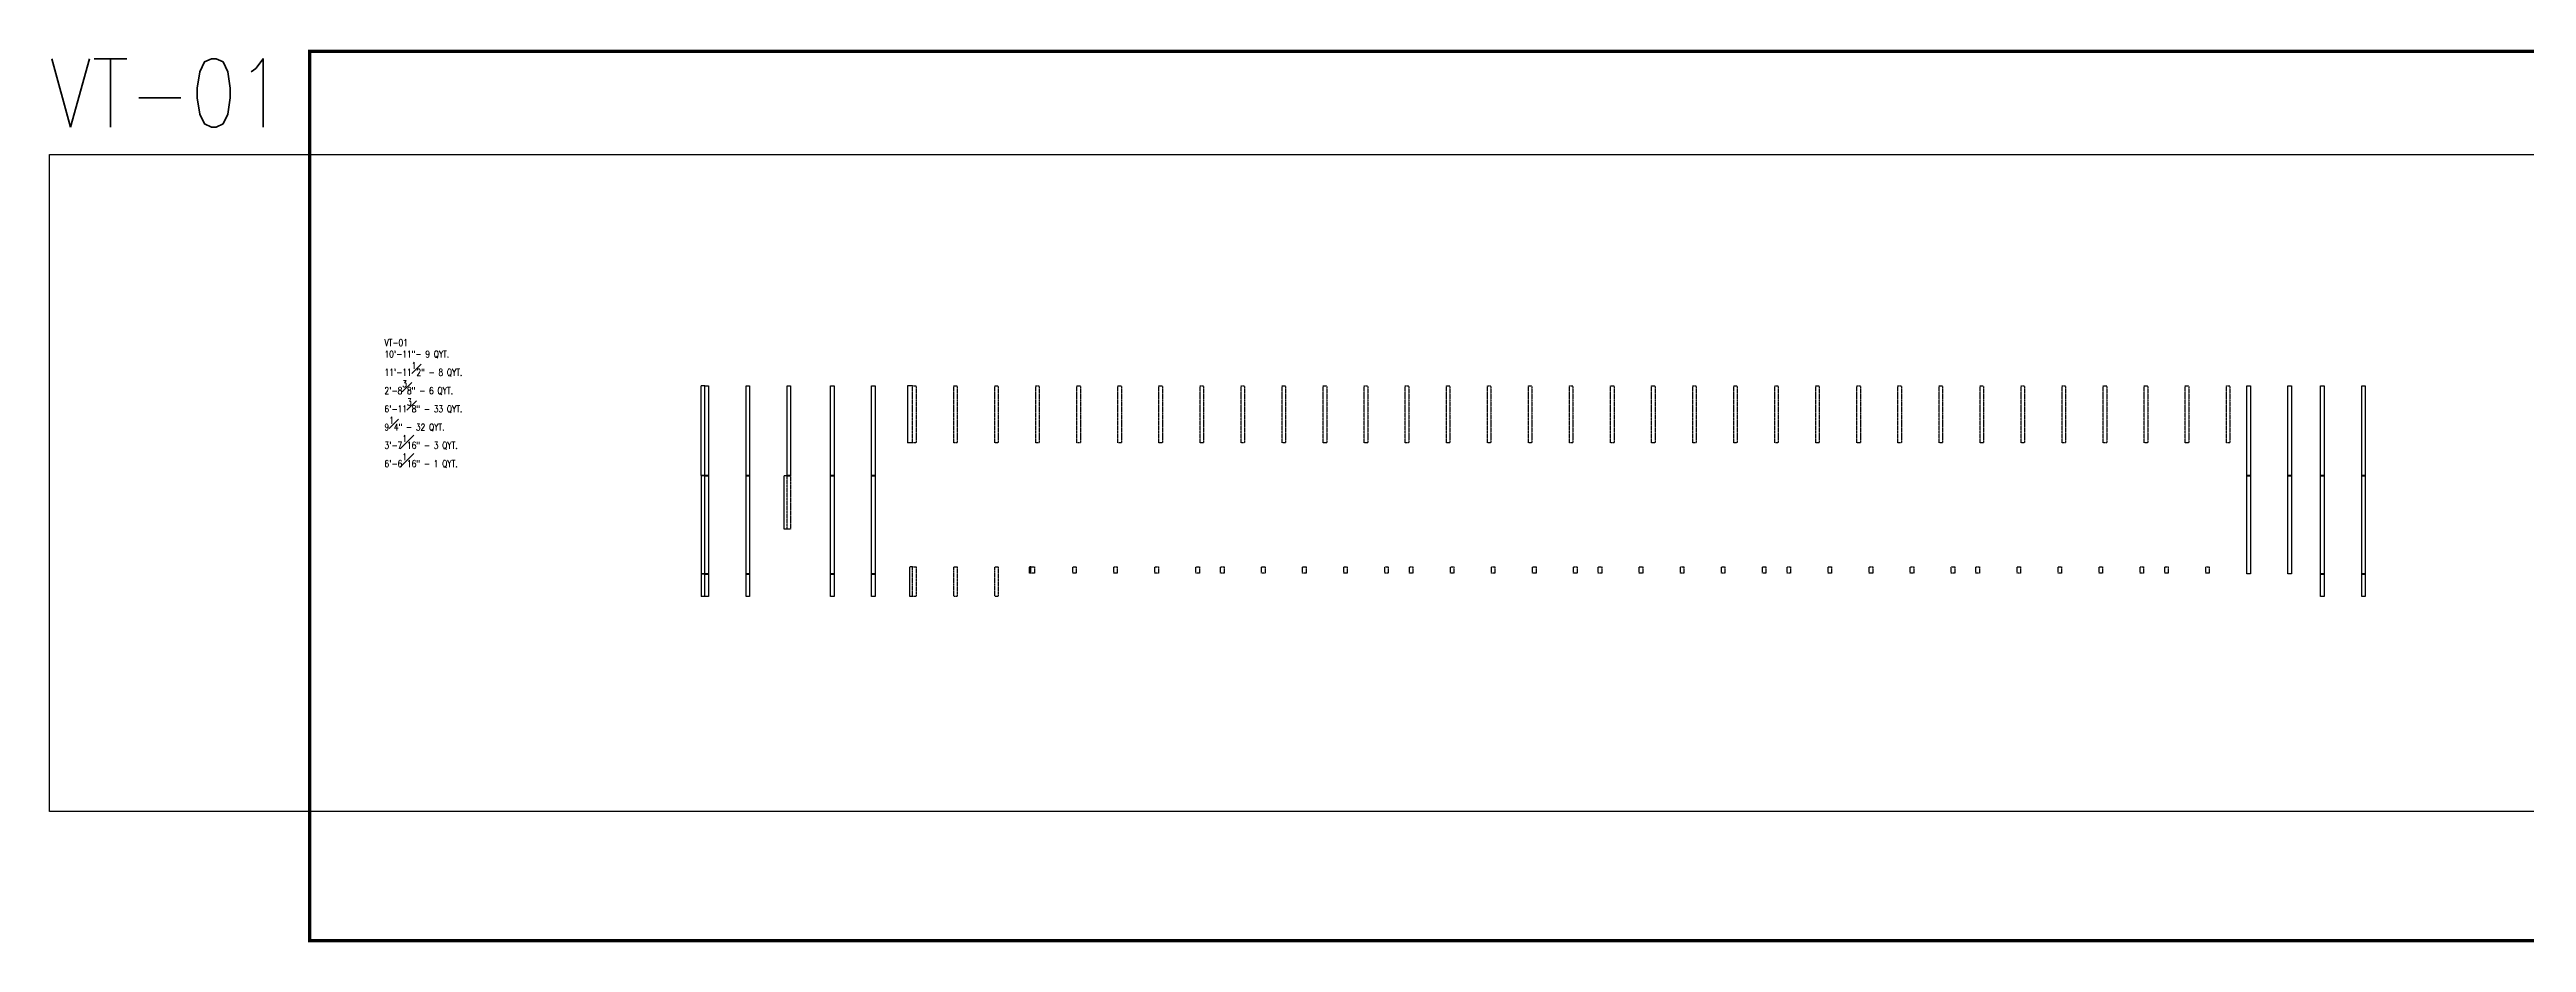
# Model space of a CAD drawing. Header units: inches. Extents: x 0 to 14480, y -2 to 5034.
# Drawn here: x 0 to 3620, y -2 to 1302 of the extents above; entities that cross this region are included whole.
import ezdxf

# ---------------------------------------------------------------- set-up
doc = ezdxf.new("R2010")
doc.units = ezdxf.units.IN
doc.header["$MEASUREMENT"] = 0
doc.linetypes.add('NBK_Hidden', pattern=[0.125, 0.083333, -0.041667])
doc.layers.add('!Extrusion', color=140, linetype='Continuous', lineweight=25)
doc.layers.add('0 @ 1', color=7, linetype='Continuous')
doc.styles.add('Romans', font='romans.shx', dxfattribs={"width": 0.8})
doc.dimstyles.new('NBK$0', dxfattribs={"dimtxt": 0.0625, "dimasz": 0.046875, "dimexe": 0, "dimexo": 0.03125, "dimgap": 0.03, "dimtad": 3, "dimdec": 4, "dimzin": 3, "dimdsep": 46, "dimlunit": 4, "dimtxsty": 'Romans', "dimblk": 'DOT', "dimblk1": 'DOT', "dimblk2": 'DOT', "dimcen": 0, "dimazin": 2, "dimtfac": 0.8, "dimtdec": 4, "dimtmove": 2, "dimatfit": 2, "dimfxl": 1, "dimtfill": 1, "dimfrac": 1, "dimtolj": 1, "dimtzin": 0, "dimarcsym": 1})

# ---------------------------------------------------------------- blocks, each defined once
blk = doc.blocks.new('_Dot')
at = {"color": 0, "linetype": 'ByBlock', "lineweight": -2}
blk.add_line((-0.5, 0), (-1, 0), dxfattribs=at)
at = {"color": 0, "linetype": 'ByBlock', "const_width": 0.5}
blk.add_lwpolyline([(-0.25, 0, 1), (0.25, 0, 1)], format="xyb", close=True, dxfattribs=at)
blk = doc.blocks.new('*D377')
at = {"layer": '0 @ 1', "color": 0, "lineweight": -2}
for p, q in [((5.6, 32.3), (0, 32.3)), ((0, 32.3), (0, 0)), ((5.6, 0), (0, 0))]:
    blk.add_line(p, q, dxfattribs=at)
at = {"layer": 'Defpoints', "color": 0}
for p in [(5.6, 32.3), (0, 0), (5.6, 0)]:
    blk.add_point(p, dxfattribs=at)
at = {"layer": '0 @ 1', "color": 0, "lineweight": -2, "xscale": 0.046875, "yscale": 0.046875, "zscale": 0.046875}
for p, rotation in [((0, 32.3), 90), ((0, 0), 270)]:
    blk.add_blockref('_Dot', p, dxfattribs=dict(at, rotation=rotation))
at = {"layer": '0 @ 1', "color": 0, "char_height": 0.0625, "attachment_point": 5, "rotation": 90, "style": 'Romans'}
for s, insert in [('\\A1;2\'-8{\\H0.800000x;\\S3#8;}"', (-0.1, 16.2)), ('\\A1;[823]', (0.1, 16.2))]:
    blk.add_mtext(s, dxfattribs=dict(at, insert=insert))
blk = doc.blocks.new('*D378')
at = {"layer": '0 @ 1', "color": 0, "lineweight": -2}
for p, q in [((482, 43), (479.7, 43)), ((479.7, 33.8), (479.7, 42.9)), ((482, 33.7), (479.7, 33.7))]:
    blk.add_line(p, q, dxfattribs=at)
at = {"layer": 'Defpoints', "color": 0}
for p in [(479.7, 43), (482, 43), (482, 33.7)]:
    blk.add_point(p, dxfattribs=at)
at = {"layer": '0 @ 1', "color": 0, "lineweight": -2, "xscale": 0.046875, "yscale": 0.046875, "zscale": 0.046875}
for p, rotation in [((479.7, 43), 90), ((479.7, 33.7), 270)]:
    blk.add_blockref('_Dot', p, dxfattribs=dict(at, rotation=rotation))
at = {"layer": '0 @ 1', "color": 0, "char_height": 0.0625, "attachment_point": 5, "rotation": 90, "style": 'Romans'}
for s, insert in [('\\A1;9{\\H0.800000x;\\S1#4;}"', (479.7, 38.4)), ('\\A1;[234.5]', (479.8, 38.4))]:
    blk.add_mtext(s, dxfattribs=dict(at, insert=insert))
blk = doc.blocks.new('*D379')
at = {"layer": '0 @ 1', "color": 0, "lineweight": -2}
for p, q in [((309.1, 307.8), (301.5, 307.8)), ((301.5, 307.7), (301.5, 224.4)), ((309.1, 224.4), (301.5, 224.4))]:
    blk.add_line(p, q, dxfattribs=at)
at = {"layer": 'Defpoints', "color": 0}
for p in [(309.1, 307.8), (301.5, 224.4), (309.1, 224.4)]:
    blk.add_point(p, dxfattribs=at)
at = {"layer": '0 @ 1', "color": 0, "lineweight": -2, "xscale": 0.046875, "yscale": 0.046875, "zscale": 0.046875}
for p, rotation in [((301.5, 307.8), 90), ((301.5, 224.4), 270)]:
    blk.add_blockref('_Dot', p, dxfattribs=dict(at, rotation=rotation))
at = {"layer": '0 @ 1', "color": 0, "char_height": 0.0625, "attachment_point": 5, "rotation": 90, "style": 'Romans'}
for s, insert in [('\\A1;6\'-11{\\H0.800000x;\\S3#8;}"', (301.4, 266.1)), ('\\A1;[2118]', (301.5, 266.1))]:
    blk.add_mtext(s, dxfattribs=dict(at, insert=insert))
blk = doc.blocks.new('*D380')
at = {"layer": '0 @ 1', "color": 0, "lineweight": -2}
for p, q in [((309.1, 43), (305, 43)), ((305, 0), (305, 42.9)), ((309.1, 0), (305, 0))]:
    blk.add_line(p, q, dxfattribs=at)
at = {"layer": 'Defpoints', "color": 0}
for p in [(305, 43), (309.1, 43), (309.1, 0)]:
    blk.add_point(p, dxfattribs=at)
at = {"layer": '0 @ 1', "color": 0, "lineweight": -2, "xscale": 0.046875, "yscale": 0.046875, "zscale": 0.046875}
for p, rotation in [((305, 43), 90), ((305, 0), 270)]:
    blk.add_blockref('_Dot', p, dxfattribs=dict(at, rotation=rotation))
at = {"layer": '0 @ 1', "color": 0, "char_height": 0.0625, "attachment_point": 5, "rotation": 90, "style": 'Romans'}
for s, insert in [('\\A1;3\'-7{\\H0.800000x;\\S1#16;}"', (304.9, 21.5)), ('\\A1;[1093]', (305.1, 21.5))]:
    blk.add_mtext(s, dxfattribs=dict(at, insert=insert))
blk = doc.blocks.new('*D381')
at = {"layer": '0 @ 1', "color": 0, "lineweight": -2}
for p, q in [((125.6, 176.3), (121.2, 176.3)), ((121.2, 98.3), (121.2, 176.3)), ((125.6, 98.3), (121.2, 98.3))]:
    blk.add_line(p, q, dxfattribs=at)
at = {"layer": 'Defpoints', "color": 0}
for p in [(121.2, 176.3), (125.6, 176.3), (125.6, 98.3)]:
    blk.add_point(p, dxfattribs=at)
at = {"layer": '0 @ 1', "color": 0, "lineweight": -2, "xscale": 0.046875, "yscale": 0.046875, "zscale": 0.046875}
for p, rotation in [((121.2, 176.3), 90), ((121.2, 98.3), 270)]:
    blk.add_blockref('_Dot', p, dxfattribs=dict(at, rotation=rotation))
at = {"layer": '0 @ 1', "color": 0, "char_height": 0.0625, "attachment_point": 5, "rotation": 90, "style": 'Romans'}
for s, insert in [('\\A1;6\'-6{\\H0.800000x;\\S1#16;}"', (121.1, 137.3)), ('\\A1;[1983.5]', (121.3, 137.3))]:
    blk.add_mtext(s, dxfattribs=dict(at, insert=insert))
blk = doc.blocks.new('*D382')
at = {"layer": '0 @ 1', "color": 0, "lineweight": -2}
for p, q in [((5.6, 176.3), (0, 176.3)), ((0, 176.3), (0, 32.9)), ((5.6, 32.8), (0, 32.8))]:
    blk.add_line(p, q, dxfattribs=at)
at = {"layer": 'Defpoints', "color": 0}
for p in [(5.6, 176.3), (0, 32.8), (5.6, 32.8)]:
    blk.add_point(p, dxfattribs=at)
at = {"layer": '0 @ 1', "color": 0, "lineweight": -2, "xscale": 0.046875, "yscale": 0.046875, "zscale": 0.046875}
for p, rotation in [((0, 176.3), 90), ((0, 32.8), 270)]:
    blk.add_blockref('_Dot', p, dxfattribs=dict(at, rotation=rotation))
at = {"layer": '0 @ 1', "color": 0, "char_height": 0.0625, "attachment_point": 5, "rotation": 90, "style": 'Romans'}
for s, insert in [('\\A1;11\'-11{\\H0.800000x;\\S1#2;}"', (-0.1, 104.6)), ('\\A1;[3645]', (0.1, 104.6))]:
    blk.add_mtext(s, dxfattribs=dict(at, insert=insert))
blk = doc.blocks.new('*D383')
at = {"layer": '0 @ 1', "color": 0, "lineweight": -2}
for p, q in [((5.6, 307.8), (0, 307.8)), ((0, 176.9), (0, 307.8)), ((5.6, 176.8), (0, 176.8))]:
    blk.add_line(p, q, dxfattribs=at)
at = {"layer": 'Defpoints', "color": 0}
for p in [(0, 307.8), (5.6, 307.8), (5.6, 176.8)]:
    blk.add_point(p, dxfattribs=at)
at = {"layer": '0 @ 1', "color": 0, "lineweight": -2, "xscale": 0.046875, "yscale": 0.046875, "zscale": 0.046875}
for p, rotation in [((0, 307.8), 90), ((0, 176.8), 270)]:
    blk.add_blockref('_Dot', p, dxfattribs=dict(at, rotation=rotation))
at = {"layer": '0 @ 1', "color": 0, "char_height": 0.0625, "attachment_point": 5, "rotation": 90, "style": 'Romans'}
for s, insert in [('\\A1;10\'-11"', (-0.1, 242.3)), ('\\A1;[3327.5]', (0.1, 242.3))]:
    blk.add_mtext(s, dxfattribs=dict(at, insert=insert))
blk = doc.blocks.new('BOTTOM1')
at = {"layer": '!Extrusion', "color": 223}
for points in [[(5.63363, 176.8483), (5.63363, 307.8483), (10.71237, 307.8483), (10.71237, 176.8483)], [(65.63363, 176.8483), (65.63363, 307.8483), (70.71237, 307.8483), (70.71237, 176.8483)], [(125.63363, 176.8483), (125.63363, 307.8483), (130.71237, 307.8483), (130.71237, 176.8483)], [(189.13363, 176.8483), (189.13363, 307.8483), (194.21237, 307.8483), (194.21237, 176.8483)], [(249.13363, 176.8483), (249.13363, 307.8483), (254.21237, 307.8483), (254.21237, 176.8483)], [(2259.13363, 176.84831), (2259.13363, 307.8483), (2264.21237, 307.8483), (2264.21237, 176.84831)], [(2319.13342, 176.84831), (2319.13342, 307.8483), (2324.21216, 307.8483), (2324.21216, 176.84831)], [(2366.88322, 176.84831), (2366.88322, 307.8483), (2371.96196, 307.8483), (2371.96196, 176.84831)], [(2426.88322, 176.84831), (2426.88322, 307.8483), (2431.96196, 307.8483), (2431.96196, 176.84831)]]:
    blk.add_lwpolyline(points, close=True, dxfattribs=at)
at = {"layer": '!Extrusion', "color": 77, "linetype": 'NBK_Hidden'}
for points in [[(309.13363, 307.76562), (314.21237, 307.76562), (314.21237, 224.3862), (309.13363, 224.3862)], [(369.13363, 307.76562), (374.21237, 307.76562), (374.21237, 224.3862), (369.13363, 224.3862)], [(429.13363, 307.76562), (434.21237, 307.76562), (434.21237, 224.3862), (429.13363, 224.3862)], [(489.13363, 307.76562), (494.21237, 307.76562), (494.21237, 224.3862), (489.13363, 224.3862)], [(549.13363, 307.76562), (554.21237, 307.76562), (554.21237, 224.3862), (549.13363, 224.3862)], [(609.13363, 307.76562), (614.21237, 307.76562), (614.21237, 224.3862), (609.13363, 224.3862)], [(669.13363, 307.76562), (674.21237, 307.76562), (674.21237, 224.3862), (669.13363, 224.3862)], [(729.13363, 307.76562), (734.21237, 307.76562), (734.21237, 224.3862), (729.13363, 224.3862)], [(789.13363, 307.76562), (794.21237, 307.76562), (794.21237, 224.3862), (789.13363, 224.3862)], [(849.13363, 307.76562), (854.21237, 307.76562), (854.21237, 224.3862), (849.13363, 224.3862)], [(909.13363, 307.76562), (914.21237, 307.76562), (914.21237, 224.3862), (909.13363, 224.3862)], [(969.13363, 307.76562), (974.21237, 307.76562), (974.21237, 224.3862), (969.13363, 224.3862)], [(1029.13363, 307.76562), (1034.21237, 307.76562), (1034.21237, 224.3862), (1029.13363, 224.3862)], [(1089.13363, 307.76562), (1094.21237, 307.76562), (1094.21237, 224.3862), (1089.13363, 224.3862)], [(1149.13363, 307.76562), (1154.21237, 307.76562), (1154.21237, 224.3862), (1149.13363, 224.3862)], [(1209.13363, 307.76562), (1214.21237, 307.76562), (1214.21237, 224.3862), (1209.13363, 224.3862)], [(1269.13363, 307.76562), (1274.21237, 307.76562), (1274.21237, 224.3862), (1269.13363, 224.3862)], [(1329.13363, 307.76562), (1334.21237, 307.76562), (1334.21237, 224.3862), (1329.13363, 224.3862)], [(1389.13363, 307.76562), (1394.21237, 307.76562), (1394.21237, 224.3862), (1389.13363, 224.3862)], [(1449.13363, 307.76562), (1454.21237, 307.76562), (1454.21237, 224.3862), (1449.13363, 224.3862)], [(1509.13363, 307.76562), (1514.21237, 307.76562), (1514.21237, 224.3862), (1509.13363, 224.3862)], [(1569.13363, 307.76562), (1574.21237, 307.76562), (1574.21237, 224.3862), (1569.13363, 224.3862)], [(1629.13363, 307.76562), (1634.21237, 307.76562), (1634.21237, 224.3862), (1629.13363, 224.3862)], [(1689.13363, 307.76562), (1694.21237, 307.76562), (1694.21237, 224.3862), (1689.13363, 224.3862)], [(1749.13363, 307.76562), (1754.21237, 307.76562), (1754.21237, 224.3862), (1749.13363, 224.3862)], [(1809.13363, 307.76562), (1814.21237, 307.76562), (1814.21237, 224.3862), (1809.13363, 224.3862)], [(1869.13363, 307.76562), (1874.21237, 307.76562), (1874.21237, 224.3862), (1869.13363, 224.3862)], [(1929.13363, 307.76562), (1934.21237, 307.76562), (1934.21237, 224.3862), (1929.13363, 224.3862)], [(1989.13363, 307.76562), (1994.21237, 307.76562), (1994.21237, 224.3862), (1989.13363, 224.3862)], [(2049.13363, 307.76562), (2054.21237, 307.76562), (2054.21237, 224.3862), (2049.13363, 224.3862)], [(2109.13363, 307.76562), (2114.21237, 307.76562), (2114.21237, 224.3862), (2109.13363, 224.3862)], [(2169.13363, 307.76562), (2174.21237, 307.76562), (2174.21237, 224.3862), (2169.13363, 224.3862)], [(2229.13363, 307.76562), (2234.21237, 307.76562), (2234.21237, 224.3862), (2229.13363, 224.3862)]]:
    blk.add_lwpolyline(points, close=True, dxfattribs=at)
at = {"layer": '!Extrusion', "color": 5}
for points in [[(5.63363, 32.8483), (5.63363, 176.3483), (10.71237, 176.3483), (10.71237, 32.8483)], [(65.63339, 32.8483), (65.63363, 176.3483), (70.71237, 176.3483), (70.71213, 32.8483)], [(189.13363, 32.8483), (189.13363, 176.3483), (194.21237, 176.3483), (194.21237, 32.8483)], [(249.13363, 32.8483), (249.13363, 176.3483), (254.21237, 176.3483), (254.21237, 32.8483)], [(2259.13363, 32.84437), (2259.13363, 176.34831), (2264.21237, 176.34831), (2264.21237, 32.84437)], [(2319.13342, 32.84437), (2319.13342, 176.34831), (2324.21216, 176.34831), (2324.21216, 32.84437)], [(2366.88322, 32.8483), (2366.88322, 176.34831), (2371.96196, 176.34831), (2371.96196, 32.8483)], [(2426.88322, 32.8483), (2426.88322, 176.34831), (2431.96196, 176.34831), (2431.96196, 32.8483)]]:
    blk.add_lwpolyline(points, close=True, dxfattribs=at)
at = {"layer": '!Extrusion', "color": 37, "linetype": 'NBK_Hidden'}
blk.add_lwpolyline([(130.71237, 176.3483), (130.71237, 98.26562), (125.63363, 98.26562), (125.63363, 176.3483)], close=True, dxfattribs=at)
at = {"layer": '!Extrusion', "color": 115, "linetype": 'NBK_Hidden'}
for points in [[(309.13363, 42.98522), (314.21237, 42.98522), (314.21237, -0.0489), (309.13363, -0.0489)], [(369.13363, 42.98522), (374.21237, 42.98522), (374.21237, -0.0489), (369.13363, -0.0489)], [(429.13363, 42.98522), (434.21237, 42.98522), (434.21237, -0.0489), (429.13363, -0.0489)]]:
    blk.add_lwpolyline(points, close=True, dxfattribs=at)
at = {"layer": '!Extrusion', "color": 137, "linetype": 'NBK_Hidden'}
for points in [[(481.98322, 42.98522), (487.06196, 42.98522), (487.06196, 33.74879), (481.98322, 33.74879)], [(543.13342, 42.98522), (548.21216, 42.98522), (548.21216, 33.74879), (543.13342, 33.74879)], [(603.13342, 42.98522), (608.21216, 42.98522), (608.21216, 33.74879), (603.13342, 33.74879)], [(663.13342, 42.98522), (668.21216, 42.98522), (668.21216, 33.74879), (663.13342, 33.74879)], [(723.13363, 42.98522), (728.21237, 42.98522), (728.21237, 33.74879), (723.13363, 33.74879)], [(759.13363, 42.98522), (764.21237, 42.98522), (764.21237, 33.74879), (759.13363, 33.74879)], [(819.13363, 42.98522), (824.21237, 42.98522), (824.21237, 33.74879), (819.13363, 33.74879)], [(879.13363, 42.98522), (884.21237, 42.98522), (884.21237, 33.74879), (879.13363, 33.74879)], [(939.13363, 42.98522), (944.21237, 42.98522), (944.21237, 33.74879), (939.13363, 33.74879)], [(999.13363, 42.98522), (1004.21237, 42.98522), (1004.21237, 33.74879), (999.13363, 33.74879)], [(1035.13363, 42.98522), (1040.21237, 42.98522), (1040.21237, 33.74879), (1035.13363, 33.74879)], [(1095.13363, 42.98522), (1100.21237, 42.98522), (1100.21237, 33.74879), (1095.13363, 33.74879)], [(1155.13363, 42.98522), (1160.21237, 42.98522), (1160.21237, 33.74879), (1155.13363, 33.74879)], [(1215.13363, 42.98522), (1220.21237, 42.98522), (1220.21237, 33.74879), (1215.13363, 33.74879)], [(1275.13363, 42.98522), (1280.21237, 42.98522), (1280.21237, 33.74879), (1275.13363, 33.74879)], [(1311.13363, 42.98522), (1316.21237, 42.98522), (1316.21237, 33.74879), (1311.13363, 33.74879)], [(1371.13363, 42.98522), (1376.21237, 42.98522), (1376.21237, 33.74879), (1371.13363, 33.74879)], [(1431.13363, 42.98522), (1436.21237, 42.98522), (1436.21237, 33.74879), (1431.13363, 33.74879)], [(1491.13342, 42.98522), (1496.21216, 42.98522), (1496.21216, 33.74879), (1491.13342, 33.74879)], [(1551.13363, 42.98522), (1556.21237, 42.98522), (1556.21237, 33.74879), (1551.13363, 33.74879)], [(1587.13363, 42.98522), (1592.21237, 42.98522), (1592.21237, 33.74879), (1587.13363, 33.74879)], [(1647.13363, 42.98522), (1652.21237, 42.98522), (1652.21237, 33.74879), (1647.13363, 33.74879)], [(1707.13363, 42.98522), (1712.21237, 42.98522), (1712.21237, 33.74879), (1707.13363, 33.74879)], [(1767.13342, 42.98522), (1772.21216, 42.98522), (1772.21216, 33.74879), (1767.13342, 33.74879)], [(1827.13363, 42.98522), (1832.21237, 42.98522), (1832.21237, 33.74879), (1827.13363, 33.74879)], [(1863.13363, 42.98522), (1868.21237, 42.98522), (1868.21237, 33.74879), (1863.13363, 33.74879)], [(1923.13363, 42.98522), (1928.21237, 42.98522), (1928.21237, 33.74879), (1923.13363, 33.74879)], [(1983.13363, 42.98522), (1988.21237, 42.98522), (1988.21237, 33.74879), (1983.13363, 33.74879)], [(2043.13342, 42.98522), (2048.21216, 42.98522), (2048.21216, 33.74879), (2043.13342, 33.74879)], [(2103.13363, 42.98522), (2108.21237, 42.98522), (2108.21237, 33.74879), (2103.13363, 33.74879)], [(2139.13363, 42.98522), (2144.21237, 42.98522), (2144.21237, 33.74879), (2139.13363, 33.74879)], [(2199.13342, 42.98522), (2204.21216, 42.98522), (2204.21216, 33.74879), (2199.13342, 33.74879)]]:
    blk.add_lwpolyline(points, close=True, dxfattribs=at)
at = {"color": 151}
for points in [[(5.63322, 32.3483), (10.71196, 32.3483), (10.71196, -0.04688), (5.63322, -0.04688)], [(65.63363, 32.3483), (70.71237, 32.3483), (70.71237, -0.04688), (65.63363, -0.04688)], [(189.13363, 32.3483), (194.21237, 32.3483), (194.21237, -0.04688), (189.13363, -0.04688)], [(249.13363, 32.3483), (254.21237, 32.3483), (254.21237, -0.04688), (249.13363, -0.04688)], [(2366.88322, 32.3483), (2371.96196, 32.3483), (2371.96196, -0.04688), (2366.88322, -0.04688)], [(2426.88322, 32.3483), (2431.96196, 32.3483), (2431.96196, -0.04688), (2426.88322, -0.04688)]]:
    blk.add_lwpolyline(points, close=True, dxfattribs=at)
at = {"layer": '0 @ 1', "color": 254}
for base, p1, p2, picture, middle in [((0, 307.8483), (5.63363, 176.8483), (5.63363, 307.8483), '*D383', (-0.0672, 242.3483)), ((0, 32.8483), (5.63363, 176.3483), (5.63363, 32.8483), '*D382', (-0.08, 104.5983)), ((0, -0.04688), (5.63322, 32.3483), (5.63322, -0.04688), '*D377', (-0.08, 16.15071))]:
    dim = blk.add_linear_dim(base=base, p1=p1, p2=p2, angle=90, dimstyle='NBK$0', override={"dimscale": 1, "dimpost": '\\X', "dimtfill": 0, "dimarcsym": 0}, dxfattribs=at)
    dim.commit()
    dim.dimension.update_dxf_attribs({"geometry": picture, "text_midpoint": middle})
at = {"layer": '0 @ 1', "color": 7}
for base, p1, p2, picture, middle in [((301.45673, 224.3862), (309.13363, 307.76562), (309.13363, 224.3862), '*D379', (301.37673, 266.07591)), ((121.18279, 176.3483), (125.63363, 98.26562), (125.63363, 176.3483), '*D381', (121.10279, 137.30696)), ((304.9856, 42.98522), (309.13363, -0.0489), (309.13363, 42.98522), '*D380', (304.9056, 21.46816)), ((479.74262, 42.98522), (481.98322, 33.74879), (481.98322, 42.98522), '*D378', (479.66262, 38.36701))]:
    dim = blk.add_linear_dim(base=base, p1=p1, p2=p2, angle=90, dimstyle='NBK$0', override={"dimscale": 1, "dimpost": '\\X', "dimtfill": 0, "dimarcsym": 0}, dxfattribs=at)
    dim.commit()
    dim.dimension.update_dxf_attribs({"geometry": picture, "text_midpoint": middle})

msp = doc.modelspace()

# ---------------------------------------------------------------- linework, layer by layer
at = {"color": 3, "const_width": 5, "elevation": 53.1}
msp.add_lwpolyline([(380, 1300), (13490, 1300), (13490, 0), (380, 0)], close=True, dxfattribs=at)
at = {"color": 3, "elevation": 53.1}
msp.add_lwpolyline([(0, 1149.1), (14480, 1149.1), (14480, 189.1), (0, 189.1)], close=True, dxfattribs=at)

# ---------------------------------------------------------------- block references
msp.add_blockref('BOTTOM1', (952.3, 503.3, 53.1))

# ---------------------------------------------------------------- texts
at = {"color": 3, "insert": (0, 1289.1, 53.1), "char_height": 100, "width": 700, "attachment_point": 1, "style": 'Romans'}
msp.add_mtext('VT-01', dxfattribs=at)
at = {"insert": (489.5, 879, 53.1), "char_height": 10, "width": 178, "attachment_point": 1, "style": 'Romans'}
msp.add_mtext('{\\C3;VT-01}\\P{\\C223;{{\\l}}1{{\\L}}0{{\\l}}\'-1{{\\L}}1{{\\l}}"{{\\L}}}- 9 QYT.\\P{\\C5;{{\\l}}11\'-11\\S1#2;"{{\\L}}} - 8 QYT.\\P{\\C151;{{\\l}}2\'-8\\S3#8;"{{\\L}}} - 6 QYT.\\P{\\C77;{{\\l}}6\'-11\\S3#8;"{{\\L}}} - 33 QYT.\\P{\\C137;{{\\l}}9\\S1#4;"{{\\L}}} - 32 QYT.\\P{\\C115;{{\\l}}3\'-7\\S1#16;"{{\\L}}} - 3 QYT.\\P{\\C37;{{\\l}}6\'-6\\S1#16;"{{\\L}}} - 1 QYT.', dxfattribs=at)

doc.saveas('drawing.dxf')
